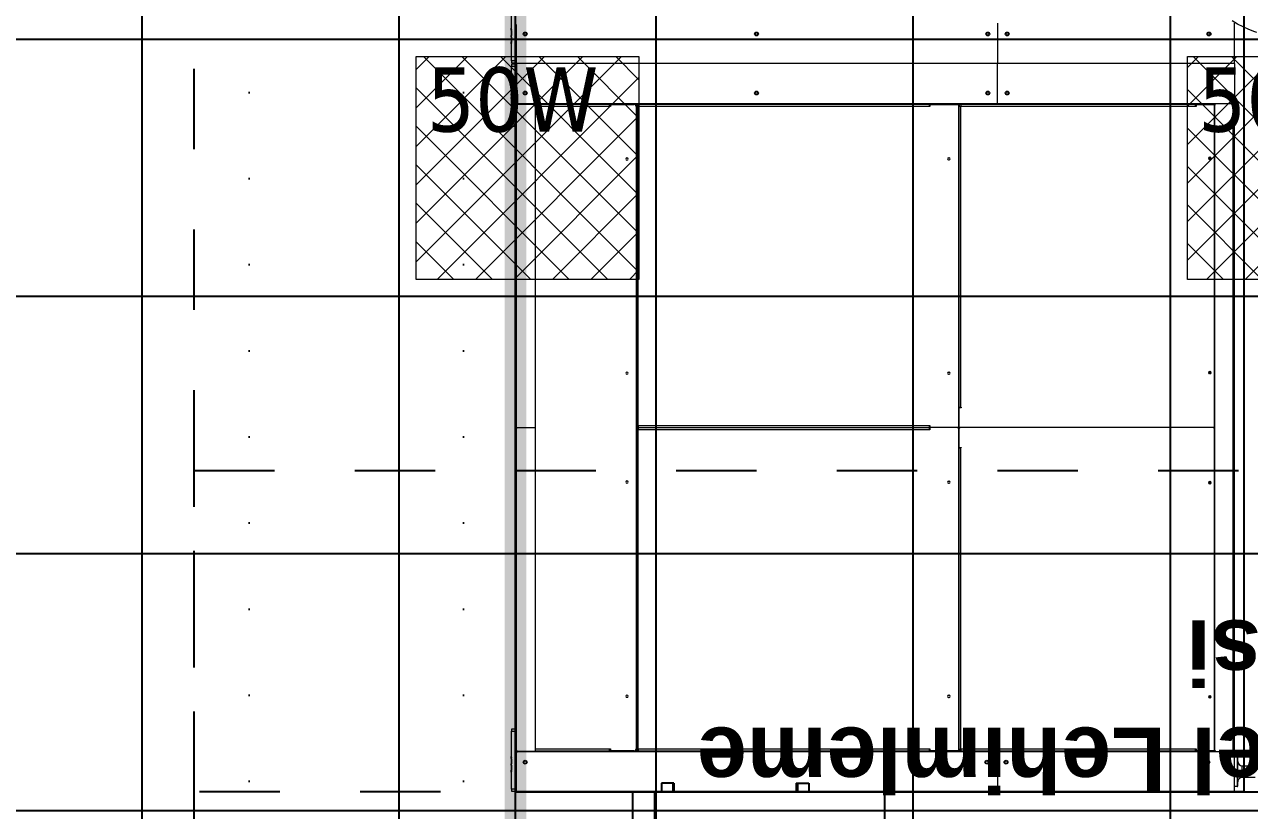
# Model space of a CAD drawing. Header units: centimetres. Extents: x 405564 to 502064, y 46284 to 60634.
# Drawn here: x 457212.3 to 457498.2, y 53782.5 to 53966 of the extents above; entities that cross this region are included whole.
import ezdxf
from ezdxf import colors
from ezdxf.entities.mleader import LeaderData, LeaderLine
from ezdxf.math import Vec2, Vec3
from ezdxf.xclip import XClip

# ---------------------------------------------------------------- set-up
doc = ezdxf.new("R2010")
doc.units = ezdxf.units.CM
doc.header["$XCLIPFRAME"] = 0
for name, pattern in [('3+1_3b$0$DASHED', [0.25, 0.125, -0.125]), ('ACAD_ISO07W100', [3, 0, -3]), ('DASHED', [19.05, 12.7, -6.35]), ('DOT', [0.25, 0, -0.25]), ('HIDDEN', [9.525, 6.35, -3.175])]:
    doc.linetypes.add(name, pattern=pattern)
doc.layers.get('0').update_dxf_attribs({"color": 8, "lineweight": 9})
for name, color, linetype, lineweight in [('---___EB_draft00_ALTYAPI_helikoptermania', 8, 'Continuous', 0), ('0-KRCN-AYDINLATMA-130426', 8, 'Continuous', 9), ('0-KRCN-MİMARİ-220526', 8, 'Continuous', 9), ('OL_Ic', 8, 'Continuous', 9)]:
    doc.layers.add(name, color=color, linetype=linetype, lineweight=lineweight)
for name, color, linetype in [('---___EB_draft03_cihazlar', 8, 'Continuous'), ('0-KRCN-ASMATAVAN-130426', 8, 'Continuous'), ('AS_DOS_TERAS_UST', 8, 'ACAD_ISO07W100'), ('AS_DUV', 8, 'Continuous'), ('AS_PYZ_BINA', 8, 'Continuous')]:
    doc.layers.add(name, color=color, linetype=linetype)
doc.styles.add('Kalin02', font='arialbd.ttf')
doc.styles.add('Normal_ITL', font='swissi.ttf')
doc.styles.add('TAHOMA', font='tahoma.ttf')

# ---------------------------------------------------------------- blocks, each defined once
blk = doc.blocks.new('ABB 6131-31-24-500')
at = {"layer": '0-KRCN-AYDINLATMA-130426'}
for p, q in [((-1, 4.05), (1, 4.05)), ((-0.78, 3.21), (0.82, 3.21)), ((-4.01, -0.97), (-4.01, 1.04)), ((3.23, 1.03), (-3.19, 1.03)), ((-3.19, -0.8), (-3.19, 0.8)), ((-1, -0.89), (-1, 1.03)), ((0.99, -0.89), (0.99, 1.03)), ((3.23, 0.8), (3.23, -0.8)), ((4.01, 1.04), (4.01, -0.97)), ((3.23, -0.89), (-3.19, -0.89)), ((1, -3.98), (-1, -3.98)), ((0.82, -3.21), (-0.78, -3.21))]:
    blk.add_line(p, q, dxfattribs=at)
at = {"layer": '0-KRCN-AYDINLATMA-130426', "linetype": 'HIDDEN'}
blk.add_circle((0.01, 0.03), 30, dxfattribs=at)
at = {"layer": '0-KRCN-AYDINLATMA-130426'}
for centre, radius in [((-0.52, 0.03), 0.089), ((0.01, 0.03), 0.16), ((0.53, 0.03), 0.089)]:
    blk.add_circle(centre, radius, dxfattribs=at)
for centre, radius, start, end in [((-1, 1.04), 3.01, 90, 180), ((-0.78, 0.8), 2.41, 90, 180), ((0.82, 0.8), 2.41, 0, 90), ((1, 1.04), 3.01, 0, 90), ((-1, -0.97), 3.01, 180, 270), ((-0.78, -0.8), 2.41, 180, 270), ((0.82, -0.8), 2.41, 270, 0), ((1, -0.97), 3.01, 270, 0)]:
    blk.add_arc(centre, radius, start, end, dxfattribs=at)
blk = doc.blocks.new('50W 60x60 cm  SIVA ALTI LED ARMATÜR')
at = {"layer": '0-KRCN-AYDINLATMA-130426'}
h = blk.add_hatch(dxfattribs=at)
h.set_pattern_fill('ANSI37', color=256, scale=0.2)
h.paths.add_polyline_path([(-2.6, 2.594), (2.6, 2.594), (2.6, -2.606), (-2.6, -2.606)])
for points in [[(-3, 2.994), (3, 2.994), (3, -3.007), (-3, -3.007)], [(-2.6, 2.594), (2.6, 2.594), (2.6, -2.606), (-2.6, -2.606)]]:
    blk.add_lwpolyline(points, close=True, dxfattribs=at)
at = {"layer": '0-KRCN-AYDINLATMA-130426', "insert": (-2.35, 2.344), "char_height": 1.5, "attachment_point": 1, "style": 'TAHOMA'}
blk.add_mtext_dynamic_manual_height_columns('{\\fTahoma|b0|i0|c162|p34;50W}', width=1.5, gutter_width=1.25, heights=[0], dxfattribs=at)
blk = doc.blocks.new('G$C27E741DA')
at = {"layer": '0-KRCN-AYDINLATMA-130426'}
blk.add_blockref('ABB 6131-31-24-500', (19445.67, 6858.45), dxfattribs=at)
at = {"layer": '0-KRCN-AYDINLATMA-130426', "xscale": 10, "yscale": 10, "zscale": 10}
for p in [(19265.66, 6798.56), (19445.68, 6798.55)]:
    blk.add_blockref('50W 60x60 cm  SIVA ALTI LED ARMATÜR', p, dxfattribs=at)
blk = doc.blocks.new('BölgeselLehimlemeMakinesi')
at = {"layer": '---___EB_draft03_cihazlar', "linetype": 'Continuous', "lineweight": 18}
for p, q in [((274317.97, -40165.49), (274317.97, -40165.59)), ((274317.97, -40165.59), (274317.97, -40169.58)), ((274318.17, -40165.29), (274318.72, -40165.29)), ((274318.17, -40171.79), (274318.17, -40165.29)), ((274318.72, -40164.09), (274318.72, -40173.49)), ((274374.07, -40164.09), (274318.72, -40164.09)), ((274374.07, -40173.49), (274374.07, -40164.09)), ((274486.37, -40164.09), (274374.07, -40164.09)), ((274486.37, -40164.09), (274486.37, -40173.19)), ((274486.37, -40164.24), (274486.57, -40164.24)), ((274486.37, -40164.54), (274486.57, -40164.54)), ((274487.47, -40164.24), (274486.57, -40164.24)), ((274486.57, -40164.24), (274486.57, -40164.54)), ((274486.57, -40164.54), (274486.57, -40165.89)), ((274486.57, -40164.74), (274487.47, -40164.74)), ((274486.57, -40164.74), (274486.57, -40178.24)), ((274486.62, -40165.89, 0), (274486.82, -40165.89, 0)), ((274487.47, -40164.74), (274487.47, -40164.24)), ((274487.47, -40164.74), (274487.47, -40178.24)), ((274313.92, -40167.42), (274316.97, -40167.42)), ((274316.97, -40167.42), (274316.97, -40169.97)), ((274486.37, -40167.09), (274486.57, -40167.09)), ((274486.37, -40167.99), (274486.57, -40167.99)), ((274486.57, -40167.09), (274486.57, -40167.99)), ((274486.62, -40165.99, 0), (274486.82, -40165.99, 0)), ((274486.62, -40167, 0), (274486.82, -40167, 0)), ((274316.97, -40170.17), (274313.92, -40170.17)), ((274316.97, -40169.97), (274316.97, -40170.17)), ((274317.97, -40169.58), (274317.97, -40172.09)), ((274486.37, -40169.49), (274486.57, -40169.49)), ((274486.37, -40170.39), (274486.57, -40170.39)), ((274486.37, -40170.49), (274486.57, -40170.49)), ((274486.37, -40171.5), (274486.57, -40171.5)), ((274486.37, -40171.59), (274486.57, -40171.59)), ((274486.57, -40170.39), (274486.57, -40169.49)), ((274486.57, -40172.94), (274486.57, -40171.59)), ((274318.17, -40172.29), (274318.17, -40171.79)), ((274318.72, -40172.29), (274318.17, -40172.29)), ((274318.72, -40173.49), (274318.72, -40324.69)), ((274374.07, -40173.49), (274318.72, -40173.49)), ((274319.07, -40173.49), (274319.07, -40324.69)), ((274323.37, -40173.79), (274323.37, -40173.49)), ((274323.37, -40173.79), (274323.37, -40324.39)), ((274323.47, -40248.89), (274323.47, -40173.84)), ((274323.52, -40173.71), (274323.52, -40173.49)), ((274323.67, -40173.64), (274327.72, -40173.64)), ((274327.82, -40173.64), (274327.72, -40173.64)), ((274327.72, -40174.14), (274327.72, -40173.64)), ((274327.82, -40174.14), (274327.72, -40174.14)), ((274382.62, -40173.64), (274327.82, -40173.64)), ((274327.82, -40173.64), (274327.82, -40174.04)), ((274327.82, -40174.04), (274382.62, -40174.04)), ((274327.82, -40174.04), (274327.82, -40174.14)), ((274328.32, -40173.49), (274328.32, -40173.64)), ((274328.82, -40173.64), (274328.82, -40173.49)), ((274345.82, -40173.49), (274345.82, -40173.64)), ((274346.32, -40173.64), (274346.32, -40173.49)), ((274348.77, -40173.49), (274348.77, -40173.64)), ((274349.27, -40173.64), (274349.27, -40173.49)), ((274357.17, -40173.49), (274357.17, -40173.64)), ((274357.67, -40173.64), (274357.67, -40173.49)), ((274361.67, -40173.49), (274361.67, -40173.64)), ((274362.17, -40173.64), (274362.17, -40173.49)), ((274370.07, -40173.49), (274370.07, -40173.64)), ((274370.57, -40173.64), (274370.57, -40173.49)), ((274486.07, -40173.49), (274374.07, -40173.49)), ((274382.62, -40174.04), (274382.62, -40173.64)), ((274382.62, -40174.04), (274382.62, -40244.34)), ((274383.02, -40174.04), (274382.62, -40174.04)), ((274383.02, -40173.49), (274383.02, -40243.99)), ((274383.17, -40173.49), (274383.17, -40173.84)), ((274383.17, -40248.89), (274383.17, -40173.84)), ((274383.37, -40173.64), (274389.87, -40173.64)), ((274383.47, -40173.64), (274383.47, -40173.49)), ((274384.82, -40173.64), (274384.82, -40173.49)), ((274384.92, -40173.64), (274384.92, -40173.49)), ((274385.92, -40173.64), (274385.92, -40173.49)), ((274386.02, -40173.64), (274386.02, -40173.49)), ((274387.37, -40173.64), (274387.37, -40173.49)), ((274387.67, -40173.64), (274387.67, -40173.49)), ((274389.97, -40173.64), (274389.87, -40173.64)), ((274389.87, -40174.14), (274389.87, -40173.64)), ((274389.97, -40174.14), (274389.87, -40174.14)), ((274457.92, -40173.64), (274389.97, -40173.64)), ((274389.97, -40173.64), (274389.97, -40174.04)), ((274389.97, -40174.04), (274457.92, -40174.04)), ((274389.97, -40174.04), (274389.97, -40174.14)), ((274393.72, -40173.49), (274393.72, -40173.64)), ((274403.22, -40173.64), (274403.22, -40173.49)), ((274403.27, -40173.64), (274403.27, -40173.49)), ((274403.62, -40173.64), (274403.62, -40173.49)), ((274403.73, -40173.52), (274403.7, -40173.49)), ((274403.73, -40173.5), (274403.73, -40173.49)), ((274403.73, -40173.52), (274403.73, -40173.5)), ((274404.58, -40173.52), (274403.73, -40173.52)), ((274404.58, -40173.49), (274404.58, -40173.64)), ((274404.62, -40173.64), (274404.67, -40173.59)), ((274404.67, -40173.59), (274404.77, -40173.59)), ((274404.67, -40173.64), (274404.67, -40173.59)), ((274404.7, -40173.59), (274404.7, -40173.49)), ((274404.77, -40173.64), (274404.77, -40173.59)), ((274404.78, -40173.64), (274404.78, -40173.49)), ((274404.78, -40173.64), (274404.78, -40173.49)), ((274413.17, -40173.49), (274413.17, -40173.64)), ((274413.67, -40173.64), (274413.67, -40173.49)), ((274413.82, -40173.49), (274413.82, -40173.64)), ((274416.12, -40173.49), (274416.12, -40173.64)), ((274418.62, -40173.49), (274418.62, -40173.64)), ((274443.27, -40173.49), (274443.27, -40173.64)), ((274446.39, -40173.64), (274446.39, -40173.49)), ((274446.67, -40173.64), (274446.67, -40173.49)), ((274447.12, -40173.49), (274447.12, -40173.64)), ((274447.57, -40173.49), (274447.57, -40173.64)), ((274457.92, -40174.04), (274457.92, -40173.64)), ((274457.92, -40174.04), (274457.92, -40248.69)), ((274457.92, -40174.04), (274458.32, -40174.04)), ((274458.32, -40174.04), (274458.32, -40173.49)), ((274458.32, -40248.69), (274458.32, -40174.04)), ((274458.42, -40324.04), (274458.42, -40174.14)), ((274458.62, -40173.74), (274458.62, -40173.49)), ((274458.92, -40173.64), (274464.42, -40173.64)), ((274459.97, -40173.64), (274459.97, -40173.49)), ((274460.07, -40173.64), (274460.07, -40173.49)), ((274461.07, -40173.64), (274461.07, -40173.49)), ((274461.17, -40173.64), (274461.17, -40173.49)), ((274462.52, -40173.64), (274462.52, -40173.49)), ((274462.82, -40173.64), (274462.82, -40173.49)), ((274462.97, -40173.64), (274462.97, -40173.49)), ((274463.12, -40173.64), (274463.12, -40173.49)), ((274464.42, -40174.14), (274464.42, -40173.64)), ((274464.62, -40174.14), (274464.42, -40174.14)), ((274464.62, -40173.64), (274464.47, -40173.64)), ((274464.47, -40173.64), (274464.47, -40174.14)), ((274481.87, -40173.64), (274464.62, -40173.64)), ((274464.62, -40173.64), (274464.62, -40174.04)), ((274464.62, -40174.04), (274481.87, -40174.04)), ((274464.62, -40174.04), (274464.62, -40174.14)), ((274481.72, -40173.49), (274481.72, -40173.64)), ((274481.87, -40173.59), (274481.87, -40173.49)), ((274486.17, -40173.59), (274481.87, -40173.59)), ((274481.87, -40173.59), (274481.87, -40249.09)), ((274481.87, -40174.04), (274481.87, -40324.14)), ((274482.07, -40173.59), (274482.07, -40173.49)), ((274482.37, -40173.59), (274482.37, -40173.49)), ((274483.72, -40173.59), (274483.72, -40173.49)), ((274483.82, -40173.59), (274483.82, -40173.49)), ((274484.82, -40173.59), (274484.82, -40173.49)), ((274484.92, -40173.59), (274484.92, -40173.49)), ((274486.27, -40173.62), (274486.27, -40173.41)), ((274486.37, -40172.94), (274486.57, -40172.94)), ((274486.57, -40173.24), (274486.37, -40173.24)), ((274486.37, -40173.79), (274486.37, -40248.89)), ((274487.47, -40178.24), (274486.57, -40178.24)), ((274486.57, -40178.24), (274486.57, -40178.54)), ((274486.57, -40319.64), (274486.57, -40178.54)), ((274486.57, -40178.74), (274487.47, -40178.74)), ((274487.47, -40178.74), (274487.47, -40178.24)), ((274324.45, -40185.99), (274324.6, -40185.99)), ((274324.59, -40186.09), (274324.45, -40186.09)), ((274324.6, -40186.49), (274324.45, -40186.49)), ((274385.5, -40186.12), (274385.35, -40186.12)), ((274385.5, -40186.62), (274385.35, -40186.62)), ((274460.6, -40186.14), (274460.55, -40186.14)), ((274460.6, -40186.64), (274460.55, -40186.64)), ((274324.45, -40235.99), (274324.6, -40235.99)), ((274324.6, -40236.49), (274324.45, -40236.49)), ((274385.5, -40236.12), (274385.35, -40236.12)), ((274385.5, -40236.62), (274385.35, -40236.62)), ((274460.6, -40236.14), (274460.55, -40236.14)), ((274460.6, -40236.64), (274460.55, -40236.64)), ((274323.47, -40243.99), (274323.37, -40243.99)), ((274323.37, -40244.29), (274323.47, -40244.29)), ((274323.37, -40244.59), (274323.47, -40244.59)), ((274382.52, -40244.44), (274382.52, -40244.34)), ((274382.52, -40244.34), (274382.62, -40244.34)), ((274383.02, -40244.44), (274382.52, -40244.44)), ((274382.55, -40244.44), (274382.55, -40244.34)), ((274382.62, -40244.34), (274383.02, -40244.34)), ((274383.17, -40243.99), (274383.02, -40243.99)), ((274383.02, -40243.99), (274383.02, -40244.23)), ((274383.02, -40244.34), (274383.02, -40244.23)), ((274383.02, -40244.29), (274383.17, -40244.29)), ((274383.02, -40244.34), (274383.02, -40244.44)), ((274383.02, -40244.44), (274383.02, -40248.89)), ((274383.17, -40244.59), (274383.02, -40244.59)), ((274389.87, -40248.59), (274389.97, -40248.59)), ((274389.87, -40249.09), (274389.87, -40248.59)), ((274389.97, -40248.59), (274389.97, -40248.69)), ((274457.92, -40248.69), (274389.97, -40248.69)), ((274389.97, -40248.69), (274389.97, -40249.09)), ((274457.92, -40249.09), (274457.92, -40248.69)), ((274457.92, -40248.69), (274458.32, -40248.69)), ((274458.32, -40249.49), (274458.32, -40248.69)), ((274323.47, -40248.89), (274323.47, -40249.29)), ((274323.47, -40324.34), (274323.47, -40249.29)), ((274323.67, -40249.09), (274333.38, -40249.09)), ((274333.38, -40249.09), (274382.82, -40249.09)), ((274383.02, -40249.29), (274383.02, -40253.74)), ((274383.17, -40249.29), (274383.17, -40248.89)), ((274383.17, -40324.34), (274383.17, -40249.29)), ((274383.37, -40249.09), (274389.87, -40249.09)), ((274389.87, -40249.09), (274389.97, -40249.09)), ((274389.87, -40249.59), (274389.87, -40249.09)), ((274389.97, -40249.59), (274389.87, -40249.59)), ((274457.92, -40249.09), (274389.97, -40249.09)), ((274389.97, -40249.09), (274389.97, -40249.49)), ((274389.97, -40249.49), (274457.92, -40249.49)), ((274389.97, -40249.49), (274389.97, -40249.59)), ((274457.92, -40249.49), (274457.92, -40249.09)), ((274457.92, -40249.49), (274457.92, -40324.14)), ((274457.92, -40249.49), (274458.32, -40249.49)), ((274458.32, -40324.14), (274458.32, -40249.49)), ((274486.37, -40249.09), (274481.87, -40249.09)), ((274481.87, -40249.09), (274481.87, -40324.59)), ((274486.17, -40249.09), (274481.87, -40249.09)), ((274486.27, -40249.09), (274486.27, -40249.06)), ((274486.37, -40249.09), (274486.37, -40324.39)), ((274323.47, -40253.59), (274323.37, -40253.59)), ((274323.47, -40253.89), (274323.37, -40253.89)), ((274323.37, -40254.19), (274323.47, -40254.19)), ((274382.52, -40253.84), (274382.52, -40253.74)), ((274382.52, -40253.74), (274383.02, -40253.74)), ((274382.62, -40253.84), (274382.52, -40253.84)), ((274382.55, -40253.84), (274382.55, -40253.74)), ((274382.62, -40253.84), (274382.62, -40324.14)), ((274383.02, -40253.84), (274382.62, -40253.84)), ((274383.17, -40253.59), (274383.02, -40253.59)), ((274383.02, -40253.74), (274383.02, -40253.84)), ((274383.02, -40253.95), (274383.02, -40253.84)), ((274383.17, -40253.89), (274383.02, -40253.89)), ((274383.02, -40253.95), (274383.02, -40254.19)), ((274383.02, -40254.19), (274383.17, -40254.19)), ((274383.02, -40254.19), (274383.02, -40324.69)), ((274324.45, -40261.69), (274324.6, -40261.69)), ((274324.6, -40262.19), (274324.45, -40262.19)), ((274385.5, -40261.57), (274385.35, -40261.57)), ((274385.5, -40262.07), (274385.35, -40262.07)), ((274460.6, -40261.54), (274460.55, -40261.54)), ((274460.6, -40262.04), (274460.55, -40262.04)), ((274324.45, -40311.69), (274324.6, -40311.69)), ((274385.5, -40311.57), (274385.35, -40311.57)), ((274460.6, -40311.54), (274460.55, -40311.54)), ((274324.6, -40312.19), (274324.45, -40312.19)), ((274385.5, -40312.07), (274385.35, -40312.07)), ((274460.6, -40312.04), (274460.55, -40312.04)), ((274487.47, -40319.44), (274486.57, -40319.44)), ((274486.57, -40319.64), (274486.57, -40319.94)), ((274486.57, -40319.94), (274487.47, -40319.94)), ((274486.57, -40319.94), (274486.57, -40333.44)), ((274487.47, -40319.94), (274487.47, -40319.44)), ((274487.47, -40319.94), (274487.47, -40333.44)), ((274318.72, -40334.09), (274318.72, -40324.69)), ((274318.72, -40324.69), (274374.07, -40324.69)), ((274323.37, -40324.69), (274323.37, -40324.39)), ((274323.52, -40324.69), (274323.52, -40324.47)), ((274327.72, -40324.54), (274323.67, -40324.54)), ((274327.72, -40324.54), (274327.72, -40324.04)), ((274327.72, -40324.04), (274327.82, -40324.04)), ((274327.72, -40324.54), (274327.82, -40324.54)), ((274327.82, -40324.04), (274327.82, -40324.14)), ((274327.82, -40324.14), (274327.82, -40324.54)), ((274382.62, -40324.14), (274327.82, -40324.14)), ((274327.82, -40324.54), (274382.62, -40324.54)), ((274330.72, -40324.54), (274330.72, -40324.69)), ((274339.12, -40324.54), (274339.12, -40324.69)), ((274345.22, -40324.54), (274345.22, -40324.69)), ((274353.62, -40324.54), (274353.62, -40324.69)), ((274374.07, -40324.69), (274374.07, -40334.09)), ((274374.07, -40324.69), (274486.07, -40324.69)), ((274376.55, -40324.69), (274376.55, -40324.54)), ((274382.55, -40324.69), (274382.55, -40324.54)), ((274383.02, -40324.14), (274382.62, -40324.14)), ((274382.62, -40324.54), (274382.62, -40324.14)), ((274383.02, -40324.19), (274383.02, -40324.19)), ((274383.17, -40324.34), (274383.17, -40324.69)), ((274389.87, -40324.54), (274383.37, -40324.54)), ((274383.47, -40324.69), (274383.47, -40324.54)), ((274384.82, -40324.69), (274384.82, -40324.54)), ((274384.92, -40324.69), (274384.92, -40324.54)), ((274385.92, -40324.69), (274385.92, -40324.54)), ((274386.02, -40324.69), (274386.02, -40324.54)), ((274387.37, -40324.69), (274387.37, -40324.54)), ((274387.67, -40324.69), (274387.67, -40324.54)), ((274389.87, -40324.54), (274389.87, -40324.04)), ((274389.87, -40324.04), (274389.97, -40324.04)), ((274389.87, -40324.54), (274389.97, -40324.54)), ((274389.97, -40324.04), (274389.97, -40324.14)), ((274457.92, -40324.14), (274389.97, -40324.14)), ((274389.97, -40324.14), (274389.97, -40324.54)), ((274389.97, -40324.54), (274457.92, -40324.54)), ((274393.72, -40324.69), (274393.72, -40324.54)), ((274403.22, -40324.69), (274403.22, -40324.54)), ((274403.27, -40324.69), (274403.27, -40324.54)), ((274403.62, -40324.69), (274403.62, -40324.54)), ((274403.7, -40324.69), (274403.73, -40324.66)), ((274403.73, -40324.66), (274404.58, -40324.66)), ((274403.73, -40324.69), (274403.73, -40324.66)), ((274404.58, -40324.54), (274404.58, -40324.69)), ((274404.7, -40324.69), (274404.7, -40324.54)), ((274404.78, -40324.69), (274404.78, -40324.54)), ((274404.78, -40324.69), (274404.78, -40324.54)), ((274413.17, -40324.54), (274413.17, -40324.69)), ((274413.67, -40324.69), (274413.67, -40324.54)), ((274413.82, -40324.54), (274413.82, -40324.69)), ((274424.82, -40324.69), (274424.82, -40324.54)), ((274425.67, -40324.69), (274425.67, -40324.54)), ((274429.52, -40324.69), (274429.52, -40324.54)), ((274430.32, -40324.54), (274430.32, -40324.69)), ((274450.72, -40324.69), (274450.72, -40324.54)), ((274450.87, -40324.54), (274450.87, -40324.69)), ((274457.92, -40324.54), (274457.92, -40324.14)), ((274457.92, -40324.14), (274458.32, -40324.14)), ((274458.32, -40324.69), (274458.32, -40324.14)), ((274458.62, -40324.69), (274458.62, -40324.44)), ((274464.42, -40324.54), (274458.92, -40324.54)), ((274459.97, -40324.69), (274459.97, -40324.54)), ((274460.07, -40324.69), (274460.07, -40324.54)), ((274461.07, -40324.69), (274461.07, -40324.54)), ((274461.17, -40324.69), (274461.17, -40324.54)), ((274462.52, -40324.69), (274462.52, -40324.54)), ((274462.82, -40324.69), (274462.82, -40324.54)), ((274462.97, -40324.69), (274462.97, -40324.54)), ((274463.12, -40324.69), (274463.12, -40324.54)), ((274464.42, -40324.54), (274464.42, -40324.04)), ((274464.42, -40324.04), (274464.62, -40324.04)), ((274464.47, -40324.14), (274464.42, -40324.14)), ((274464.47, -40324.04), (274464.47, -40324.54)), ((274464.47, -40324.54), (274464.62, -40324.54)), ((274464.62, -40324.04), (274464.62, -40324.14)), ((274481.87, -40324.14), (274464.62, -40324.14)), ((274464.62, -40324.14), (274464.62, -40324.54)), ((274464.62, -40324.54), (274481.87, -40324.54)), ((274481.72, -40324.54), (274481.72, -40324.69)), ((274481.87, -40324.69), (274481.87, -40324.59)), ((274486.17, -40324.59), (274481.87, -40324.59)), ((274482.07, -40324.69), (274482.07, -40324.59)), ((274482.37, -40324.69), (274482.37, -40324.59)), ((274483.72, -40324.69), (274483.72, -40324.59)), ((274483.82, -40324.69), (274483.82, -40324.59)), ((274484.82, -40324.69), (274484.82, -40324.59)), ((274484.92, -40324.69), (274484.92, -40324.59)), ((274486.27, -40324.77), (274486.27, -40324.56)), ((274486.57, -40324.94), (274486.37, -40324.94)), ((274486.37, -40334.09), (274486.37, -40324.99)), ((274486.37, -40325.24), (274486.57, -40325.24)), ((274486.57, -40325.24), (274486.57, -40326.59)), ((274486.37, -40326.59), (274486.57, -40326.59)), ((274486.37, -40326.69), (274486.57, -40326.69)), ((274486.37, -40327.7), (274486.57, -40327.7)), ((274486.37, -40327.79), (274486.57, -40327.79)), ((274486.37, -40328.69), (274486.57, -40328.69)), ((274486.57, -40327.79), (274486.57, -40328.69)), ((274486.37, -40330.19), (274486.57, -40330.19)), ((274486.37, -40331.09), (274486.57, -40331.09)), ((274486.37, -40331.19), (274486.57, -40331.19)), ((274486.57, -40331.09), (274486.57, -40330.19)), ((274318.72, -40334.09), (274374.07, -40334.09)), ((274318.72, -40334.09), (274318.72, -40343.49)), ((274374.07, -40343.49), (274374.07, -40334.09)), ((274374.07, -40334.09), (274486.37, -40334.09)), ((274486.37, -40332.2), (274486.57, -40332.2)), ((274486.37, -40332.29), (274486.57, -40332.29)), ((274486.37, -40333.64), (274486.57, -40333.64)), ((274486.37, -40333.94), (274486.57, -40333.94)), ((274486.37, -40334.09), (274486.37, -40343.19)), ((274486.37, -40334.24), (274486.57, -40334.24)), ((274486.37, -40334.54), (274486.57, -40334.54)), ((274486.57, -40333.64), (274486.57, -40332.29)), ((274487.47, -40333.44), (274486.57, -40333.44)), ((274486.57, -40333.94), (274486.57, -40333.64)), ((274486.57, -40333.94), (274487.47, -40333.94)), ((274487.47, -40334.24), (274486.57, -40334.24)), ((274486.57, -40334.24), (274486.57, -40334.54)), ((274486.57, -40334.54), (274486.57, -40335.89)), ((274487.47, -40333.94), (274487.47, -40333.44)), ((274487.47, -40334.74), (274487.47, -40334.24)), ((274486.37, -40335.89), (274486.57, -40335.89)), ((274486.37, -40335.99), (274486.57, -40335.99)), ((274486.37, -40337), (274486.57, -40337)), ((274486.37, -40337.09), (274486.57, -40337.09)), ((274486.57, -40334.74), (274487.47, -40334.74)), ((274486.57, -40334.74), (274486.57, -40348.24)), ((274486.57, -40337.09), (274486.57, -40337.99)), ((274487.47, -40334.74), (274487.47, -40348.24)), ((274486.37, -40337.99), (274486.57, -40337.99)), ((274486.37, -40339.49), (274486.57, -40339.49)), ((274486.57, -40340.39), (274486.57, -40339.49)), ((274486.37, -40340.39), (274486.57, -40340.39)), ((274486.37, -40340.49), (274486.57, -40340.49)), ((274486.37, -40341.5), (274486.57, -40341.5)), ((274486.37, -40341.59), (274486.57, -40341.59)), ((274486.37, -40342.94), (274486.57, -40342.94)), ((274486.57, -40342.94), (274486.57, -40341.59))]:
    blk.add_line(p, q, dxfattribs=at)
at = {"layer": '---___EB_draft03_cihazlar'}
blk.add_line((274318.72, -40164.09), (274486.37, -40164.09), dxfattribs=at)
at = {"layer": '---___EB_draft03_cihazlar', "color": 1, "const_width": 5}
blk.add_lwpolyline([(274486.57, -40164.09), (274486.57, -40544.09)], dxfattribs=at)
at = {"layer": '---___EB_draft03_cihazlar', "color": 1, "linetype": '3+1_3b$0$DASHED', "ltscale": 150}
blk.add_lwpolyline([(274241.57, -40164.09), (274561.57, -40164.09), (274561.57, -40544.09), (274241.57, -40544.09), (274241.57, -40164.09)], dxfattribs=at)
at = {"layer": '---___EB_draft03_cihazlar', "color": 1}
blk.add_lwpolyline([(274316.57, -40164.09), (274486.57, -40164.09), (274486.57, -40544.09), (274316.57, -40544.09), (274316.57, -40164.09)], dxfattribs=at)
at = {"layer": '---___EB_draft03_cihazlar', "linetype": 'Continuous', "lineweight": 18, "flags": 128}
for points in [[(274487.64, -40168.77), (274487.69, -40168.76), (274487.74, -40168.76)], [(274458.32, -40248.91), (274458.31, -40248.91), (274458.26, -40248.9)], [(274398.37, -40324.59), (274398.28, -40324.57), (274398.22, -40324.54)], [(274398.52, -40324.54), (274398.47, -40324.57), (274398.37, -40324.59)], [(274400.87, -40324.59), (274400.78, -40324.57), (274400.72, -40324.54)], [(274401.02, -40324.54), (274400.97, -40324.57), (274400.87, -40324.59)], [(274487.64, -40325.97), (274487.69, -40325.96), (274487.74, -40325.96)], [(274487.64, -40338.77), (274487.69, -40338.76), (274487.74, -40338.76)]]:
    blk.add_lwpolyline(points, dxfattribs=at)
at = {"layer": '---___EB_draft03_cihazlar', "linetype": 'Continuous', "lineweight": 18}
for centre, radius in [((274324.97, -40170.99, 0), 0.448), ((274324.97, -40170.99, 0), 0.298), ((274372.07, -40170.99, 0), 0.448), ((274372.07, -40170.99, 0), 0.298), ((274376.57, -40170.99, 0), 0.448), ((274376.57, -40170.99, 0), 0.298), ((274430.57, -40170.99, 0), 0.448), ((274430.57, -40170.99, 0), 0.298), ((274484.32, -40170.99), 0.448), ((274484.32, -40170.99), 0.298), ((274324.52, -40186.24), 0.165), ((274324.52, -40236.24), 0.165), ((274324.52, -40261.94), 0.165), ((274324.52, -40311.94), 0.165), ((274324.72, -40327.19), 0.448), ((274324.72, -40327.19), 0.298), ((274371.82, -40327.19), 0.448), ((274371.82, -40327.19), 0.298), ((274376.32, -40327.19), 0.448), ((274376.32, -40327.19), 0.298), ((274430.32, -40327.19), 0.448), ((274430.32, -40327.19), 0.298), ((274484.32, -40327.19), 0.448), ((274484.32, -40327.19), 0.298), ((274324.72, -40340.99), 0.448), ((274324.72, -40340.99), 0.298), ((274371.82, -40340.99), 0.448), ((274371.82, -40340.99), 0.298), ((274376.32, -40340.99), 0.448), ((274376.32, -40340.99), 0.298), ((274430.32, -40340.99), 0.448), ((274430.32, -40340.99), 0.298), ((274484.32, -40340.99), 0.448), ((274484.32, -40340.99), 0.298)]:
    blk.add_circle(centre, radius, dxfattribs=at)
for centre, radius, start, end in [((274318.17, -40165.49), 0.2, 90, 180), ((274316.97, -40166.42), 1, 270, 0), ((274487.72, -40169.01), 0.25, 130.4148, 180), ((274316.97, -40171.17), 1, 0, 90), ((274318.17, -40172.09), 0.2, 180, 270), ((274323.07, -40173.79), 0.3, 0, 90), ((274323.67, -40173.84), 0.2, 90, 180), ((274331.02, -40173.94), 0.5, 36.8699, 64.1581), ((274343.62, -40173.94), 0.5, 115.8419, 143.1301), ((274382.62, -40174.04), 0.4, 0, 90), ((274383.37, -40173.84), 0.2, 90, 180), ((274397.62, -40173.84), 0.35, 90, 145.1501), ((274398.37, -40173.84), 0.25, 53.1301, 126.8699), ((274400.87, -40173.84), 0.25, 53.1301, 126.8699), ((274401.62, -40173.84), 0.35, 34.8499, 90), ((274457.92, -40174.04), 0.4, 0, 90), ((274458.92, -40174.14), 0.5, 90, 180), ((274486.07, -40173.19), 0.3, 270, 0), ((274486.17, -40173.79), 0.2, 0, 90), ((274487.72, -40171.97), 0.25, 180, 232.4393), ((274324.45, -40186.24), 0.25, 90, 270), ((274324.6, -40186.24), 0.25, 270, 90), ((274385.35, -40186.37), 0.25, 90, 270), ((274385.5, -40186.37), 0.25, 270, 90), ((274460.55, -40186.39), 0.25, 90, 270), ((274460.6, -40186.39), 0.25, 270, 90), ((274324.45, -40236.24), 0.25, 90, 270), ((274324.6, -40236.24), 0.25, 270, 90), ((274385.35, -40236.37), 0.25, 90, 270), ((274385.5, -40236.37), 0.25, 270, 90), ((274460.55, -40236.39), 0.25, 90, 270), ((274460.6, -40236.39), 0.25, 270, 90), ((274457.92, -40248.69), 0.4, 270, 0), ((274323.67, -40248.89), 0.2, 180, 270), ((274323.67, -40249.29), 0.2, 90, 180), ((274382.82, -40248.89), 0.2, 270, 0), ((274382.82, -40249.29), 0.2, 0, 90), ((274383.37, -40248.89), 0.2, 180, 270), ((274383.37, -40249.29), 0.2, 90, 180), ((274457.92, -40249.49), 0.4, 0, 90), ((274486.17, -40248.89), 0.2, 270, 0), ((274324.45, -40261.94), 0.25, 90, 270), ((274324.6, -40261.94), 0.25, 270, 90), ((274385.35, -40261.82), 0.25, 90, 270), ((274385.5, -40261.82), 0.25, 270, 90), ((274460.55, -40261.79), 0.25, 90, 270), ((274460.6, -40261.79), 0.25, 270, 90), ((274324.45, -40311.94), 0.25, 90, 270), ((274324.6, -40311.94), 0.25, 270, 90), ((274385.35, -40311.82), 0.25, 90, 270), ((274385.5, -40311.82), 0.25, 270, 90), ((274460.55, -40311.79), 0.25, 90, 270), ((274460.6, -40311.79), 0.25, 270, 90), ((274323.07, -40324.39), 0.3, 270, 0), ((274323.67, -40324.34), 0.2, 180, 270), ((274382.62, -40324.14), 0.4, 270, 0), ((274383.37, -40324.34), 0.2, 180, 270), ((274397.62, -40324.34), 0.35, 214.8499, 270), ((274401.62, -40324.34), 0.35, 270, 325.1501), ((274457.92, -40324.14), 0.4, 270, 0), ((274458.92, -40324.04), 0.5, 180, 270), ((274486.07, -40324.99), 0.3, 0, 90), ((274486.17, -40324.39), 0.2, 270, 0), ((274487.72, -40326.21), 0.25, 130.4148, 180), ((274487.72, -40329.17), 0.25, 180, 232.4393), ((274487.72, -40339.01), 0.25, 130.4148, 180), ((274487.72, -40341.97), 0.25, 180, 232.4393)]:
    blk.add_arc(centre, radius, start, end, dxfattribs=at)
for points, knots in [([(274487.49, -40168.99), (274487.49, -40168.97), (274487.49, -40168.94), (274487.51, -40168.88), (274487.55, -40168.82), (274487.6, -40168.79), (274487.65, -40168.77), (274487.69, -40168.76), (274487.71, -40168.76), (274487.72, -40168.76)], [0, 0, 0, 0, 0.174503, 0.396727, 0.624338, 0.781564, 0.88255, 0.964226, 1, 1, 1, 1]), ([(274487.72, -40168.99), (274487.71, -40168.99), (274487.68, -40168.99), (274487.63, -40168.99), (274487.58, -40168.99), (274487.53, -40168.99), (274487.49, -40168.99), (274487.47, -40168.99), (274487.47, -40168.99), (274487.47, -40168.99), (274487.48, -40168.99), (274487.51, -40168.99), (274487.55, -40168.99), (274487.6, -40168.99), (274487.65, -40168.99), (274487.69, -40168.99), (274487.71, -40168.99), (274487.72, -40168.99)], [0, 0, 0, 0, 0.020964, 0.043243, 0.079617, 0.141434, 0.225376, 0.309751, 0.499938, 0.629676, 0.759166, 0.824988, 0.890418, 0.936279, 0.965737, 0.989564, 1, 1, 1, 1]), ([(274487.72, -40170.49), (274487.71, -40170.49), (274487.69, -40170.49), (274487.65, -40170.47), (274487.59, -40170.43), (274487.53, -40170.33), (274487.49, -40170.17), (274487.47, -40169.96), (274487.47, -40169.74), (274487.47, -40169.52), (274487.48, -40169.34), (274487.51, -40169.2), (274487.55, -40169.11), (274487.6, -40169.04), (274487.65, -40169), (274487.69, -40168.99), (274487.71, -40168.99), (274487.72, -40168.99)], [0, 0, 0, 0, 0.012126, 0.037646, 0.071035, 0.12579, 0.236765, 0.368176, 0.499851, 0.629613, 0.759125, 0.824955, 0.8904, 0.936268, 0.96573, 0.989563, 1, 1, 1, 1]), ([(274487.72, -40171.99), (274487.71, -40171.99), (274487.69, -40171.99), (274487.65, -40171.97), (274487.59, -40171.93), (274487.53, -40171.83), (274487.48, -40171.67), (274487.47, -40171.46), (274487.47, -40171.24), (274487.47, -40171.02), (274487.48, -40170.84), (274487.51, -40170.7), (274487.55, -40170.61), (274487.6, -40170.54), (274487.65, -40170.5), (274487.69, -40170.49), (274487.71, -40170.49), (274487.72, -40170.49)], [0, 0, 0, 0, 0.012127, 0.03765, 0.071048, 0.125808, 0.236784, 0.367912, 0.499861, 0.629339, 0.759128, 0.823974, 0.890386, 0.936258, 0.965729, 0.989561, 1, 1, 1, 1]), ([(274487.72, -40171.99), (274487.71, -40171.99), (274487.68, -40171.99), (274487.63, -40171.99), (274487.58, -40171.99), (274487.53, -40171.99), (274487.49, -40171.99), (274487.47, -40171.99), (274487.47, -40171.99), (274487.47, -40171.99), (274487.48, -40171.99), (274487.51, -40171.99), (274487.55, -40171.99), (274487.6, -40171.99), (274487.65, -40171.99), (274487.69, -40171.99), (274487.71, -40171.99), (274487.72, -40171.99)], [0, 0, 0, 0, 0.0209641, 0.0432428, 0.0796185, 0.1414341, 0.2253758, 0.3097504, 0.4999381, 0.6296757, 0.7591656, 0.8249881, 0.8904181, 0.9362786, 0.9657372, 0.9895643, 1, 1, 1, 1]), ([(274487.72, -40172.22), (274487.71, -40172.22), (274487.69, -40172.22), (274487.65, -40172.21), (274487.59, -40172.19), (274487.53, -40172.13), (274487.49, -40172.06), (274487.49, -40172.01), (274487.49, -40171.99)], [0, 0, 0, 0, 0.041602, 0.12915, 0.243713, 0.431583, 0.812288, 1, 1, 1, 1]), ([(274487.72, -40326.82), (274487.71, -40326.82), (274487.69, -40326.82), (274487.65, -40326.81), (274487.59, -40326.79), (274487.53, -40326.73), (274487.48, -40326.64), (274487.47, -40326.52), (274487.47, -40326.39), (274487.47, -40326.27), (274487.48, -40326.16), (274487.51, -40326.08), (274487.55, -40326.02), (274487.6, -40325.99), (274487.65, -40325.97), (274487.69, -40325.96), (274487.71, -40325.96), (274487.72, -40325.96)], [0, 0, 0, 0, 0.012127, 0.037649, 0.071045, 0.125807, 0.236787, 0.367911, 0.499866, 0.629343, 0.759132, 0.823971, 0.890389, 0.936262, 0.965728, 0.989562, 1, 1, 1, 1]), ([(274487.72, -40328.56), (274487.71, -40328.56), (274487.68, -40328.55), (274487.63, -40328.53), (274487.58, -40328.47), (274487.53, -40328.37), (274487.49, -40328.22), (274487.47, -40327.99), (274487.47, -40327.73), (274487.47, -40327.44), (274487.48, -40327.23), (274487.51, -40327.07), (274487.55, -40326.96), (274487.6, -40326.88), (274487.65, -40326.84), (274487.69, -40326.83), (274487.71, -40326.82), (274487.72, -40326.82)], [0, 0, 0, 0, 0.020964, 0.043243, 0.079618, 0.141435, 0.225376, 0.309751, 0.499937, 0.629676, 0.759168, 0.824989, 0.89042, 0.936278, 0.965737, 0.989564, 1, 1, 1, 1]), ([(274487.72, -40329.42), (274487.71, -40329.42), (274487.69, -40329.42), (274487.65, -40329.41), (274487.59, -40329.39), (274487.53, -40329.33), (274487.49, -40329.24), (274487.47, -40329.12), (274487.47, -40328.99), (274487.47, -40328.86), (274487.48, -40328.76), (274487.51, -40328.68), (274487.55, -40328.62), (274487.6, -40328.58), (274487.65, -40328.56), (274487.69, -40328.56), (274487.71, -40328.56), (274487.72, -40328.56)], [0, 0, 0, 0, 0.012126, 0.037645, 0.071039, 0.125795, 0.236765, 0.368171, 0.499852, 0.629612, 0.759124, 0.824958, 0.8904, 0.936268, 0.965731, 0.989563, 1, 1, 1, 1]), ([(274487.72, -40338.99), (274487.71, -40338.99), (274487.68, -40338.99), (274487.63, -40338.99), (274487.58, -40338.99), (274487.53, -40338.99), (274487.49, -40338.99), (274487.47, -40338.99), (274487.47, -40338.99), (274487.47, -40338.99), (274487.48, -40338.99), (274487.51, -40338.99), (274487.55, -40338.99), (274487.6, -40338.99), (274487.65, -40338.99), (274487.69, -40338.99), (274487.71, -40338.99), (274487.72, -40338.99)], [0, 0, 0, 0, 0.0209641, 0.0432428, 0.0796185, 0.1414341, 0.2253758, 0.3097504, 0.4999381, 0.6296757, 0.7591656, 0.8249881, 0.8904181, 0.9362786, 0.9657372, 0.9895643, 1, 1, 1, 1]), ([(274487.72, -40340.49), (274487.71, -40340.49), (274487.69, -40340.49), (274487.65, -40340.47), (274487.59, -40340.43), (274487.53, -40340.33), (274487.49, -40340.17), (274487.47, -40339.96), (274487.47, -40339.74), (274487.47, -40339.52), (274487.48, -40339.34), (274487.51, -40339.2), (274487.55, -40339.11), (274487.6, -40339.04), (274487.65, -40339), (274487.69, -40338.99), (274487.71, -40338.99), (274487.72, -40338.99)], [0, 0, 0, 0, 0.012126, 0.037645, 0.071039, 0.125793, 0.236766, 0.368172, 0.499851, 0.629611, 0.759123, 0.824958, 0.890398, 0.936268, 0.965731, 0.989563, 1, 1, 1, 1]), ([(274487.49, -40338.99), (274487.49, -40338.97), (274487.49, -40338.94), (274487.51, -40338.88), (274487.55, -40338.82), (274487.6, -40338.79), (274487.65, -40338.77), (274487.69, -40338.76), (274487.71, -40338.76), (274487.72, -40338.76)], [0, 0, 0, 0, 0.174499, 0.396712, 0.624344, 0.781553, 0.882545, 0.964225, 1, 1, 1, 1]), ([(274487.72, -40341.99), (274487.71, -40341.99), (274487.69, -40341.99), (274487.65, -40341.97), (274487.59, -40341.93), (274487.53, -40341.83), (274487.48, -40341.67), (274487.47, -40341.46), (274487.47, -40341.24), (274487.47, -40341.02), (274487.48, -40340.84), (274487.51, -40340.7), (274487.55, -40340.61), (274487.6, -40340.54), (274487.65, -40340.5), (274487.69, -40340.49), (274487.71, -40340.49), (274487.72, -40340.49)], [0, 0, 0, 0, 0.012127, 0.037649, 0.071044, 0.125806, 0.236787, 0.36791, 0.499867, 0.629343, 0.759131, 0.82397, 0.890389, 0.936261, 0.965728, 0.989562, 1, 1, 1, 1]), ([(274487.72, -40341.99), (274487.71, -40341.99), (274487.68, -40341.99), (274487.63, -40341.99), (274487.58, -40341.99), (274487.53, -40341.99), (274487.49, -40341.99), (274487.47, -40341.99), (274487.47, -40341.99), (274487.47, -40341.99), (274487.48, -40341.99), (274487.51, -40341.99), (274487.55, -40341.99), (274487.6, -40341.99), (274487.65, -40341.99), (274487.69, -40341.99), (274487.71, -40341.99), (274487.72, -40341.99)], [0, 0, 0, 0, 0.020964, 0.043243, 0.079618, 0.141435, 0.225376, 0.309751, 0.499938, 0.629676, 0.759166, 0.824988, 0.890418, 0.936279, 0.965737, 0.989564, 1, 1, 1, 1]), ([(274487.72, -40342.22), (274487.71, -40342.22), (274487.69, -40342.22), (274487.65, -40342.21), (274487.59, -40342.19), (274487.53, -40342.13), (274487.49, -40342.06), (274487.49, -40342.01), (274487.49, -40341.99)], [0, 0, 0, 0, 0.041602, 0.129151, 0.243718, 0.431573, 0.81229, 1, 1, 1, 1])]:
    blk.add_open_spline(points, degree=3, knots=knots, dxfattribs=at)
at = {"layer": '---___EB_draft03_cihazlar', "insert": (274241.57, -40164.09), "char_height": 15, "attachment_point": 1, "style": 'Kalin02'}
blk.add_mtext_dynamic_manual_height_columns('Bölgesel Lehimleme \\PMakinesi', width=590.7316, gutter_width=750, heights=[137.08], dxfattribs=at)
blk = doc.blocks.new('Unloader')
at = {"layer": '---___EB_draft03_cihazlar'}
for p, q in [((276296.22, -39765.53, 0.01), (276355.02, -39765.53, 0.01)), ((276296.22, -39765.53, 0.01), (276296.22, -39832.08, 0.01)), ((276301.34, -39765.53, 0.01), (276301.34, -39832.08, 0.01)), ((276355.02, -39765.53, 0.01), (276355.02, -39832.08, 0.01))]:
    blk.add_line(p, q, dxfattribs=at)
at = {"layer": '---___EB_draft03_cihazlar', "ltscale": 0.1}
for p, q in [((276302.92, -39763.53, 0.01), (276302.92, -39765.53, 0.01)), ((276305.87, -39763.53, 0.01), (276302.92, -39763.53, 0.01)), ((276305.57, -39763.53, 0.01), (276305.57, -39765.53, 0.01)), ((276305.87, -39763.53, 0.01), (276305.87, -39765.53, 0.01)), ((276334.41, -39763.53, 0.01), (276334.41, -39765.53, 0.01)), ((276334.41, -39763.53, 0.01), (276337.36, -39763.53, 0.01)), ((276334.71, -39763.53, 0.01), (276334.71, -39765.53, 0.01)), ((276337.36, -39763.53, 0.01), (276337.36, -39765.53, 0.01))]:
    blk.add_line(p, q, dxfattribs=at)
at = {"layer": '---___EB_draft03_cihazlar', "color": 1, "linetype": '3+1_3b$0$DASHED', "ltscale": 150}
blk.add_lwpolyline([(276193.87, -39690.53), (276525.87, -39690.53), (276525.87, -39961.53), (276193.87, -39961.53), (276193.87, -39690.53)], dxfattribs=at)
at = {"layer": '---___EB_draft03_cihazlar', "color": 1, "const_width": 5, "elevation": 0.01}
blk.add_lwpolyline([(276268.87, -39886.53), (276268.87, -39765.53)], dxfattribs=at)
at = {"layer": '---___EB_draft03_cihazlar', "color": 1}
blk.add_lwpolyline([(276268.87, -39765.53), (276450.87, -39765.53), (276450.87, -39886.53), (276268.87, -39886.53), (276268.87, -39765.53)], dxfattribs=at)
blk = doc.blocks.new('OPK-site-surrounding-R01')
at = {"layer": '---___EB_draft00_ALTYAPI_helikoptermania', "linetype": 'DASHED', "ltscale": 10}
blk.add_lwpolyline([(-21668.13, -4404.86), (1451.36, 6572.38)], dxfattribs=at)
blk = doc.blocks.new('A$C6A10306C')
ref = blk.add_blockref('OPK-site-surrounding-R01', (5135.68, -3851.45))
XClip(ref).set_block_clipping_path([(-5135.679684336, -9648.5463532069), (26364.320315664, 3851.4536467931)])
blk = doc.blocks.new('A$Ca63a641c')
at = {"layer": 'AS_PYZ_BINA'}
ml = blk.add_multileader_mtext('Standard', dxfattribs=at)
ml.set_content('EST boyalı panel çit ve panel çit kapı (AS 51.101)', color=256, style='Normal_ITL')
ml.set_leader_properties()
ml.build(insert=Vec2(0, 0))
ml.multileader.update_dxf_attribs({"dogleg_length": 0.379, "arrow_head_size": 17.04, "scale": 75})
ctx = ml.context
ctx.base_point, ctx.scale, ctx.char_height, ctx.arrow_head_size, ctx.landing_gap_size, ctx.plane_origin = Vec3(140.51, 464.3), 75, 20, 17.04, 14.2, Vec3(92.51, 620.11)
notes = []
notes.append((ctx, [(0, (1, 1, 0), (112.11, 464.3), (1, 0), 28.4, [(0, [(68.5, 410)], 0, [])])]))
ctx.mtext.insert, ctx.mtext.width, ctx.mtext.flow_direction = Vec3(154.71, 477.51), 604.5634, 5
ml = blk.add_multileader_mtext('Standard', dxfattribs=at)
ml.set_content('{\\fSwis721 BT|b0|i0|c162|p34;Dilatasyon}', color=256, style='Normal_ITL')
ml.set_leader_properties()
ml.build(insert=Vec2(0, 0))
ml.multileader.update_dxf_attribs({"dogleg_length": 0.379, "arrow_head_size": 17.04, "scale": 75})
ctx = ml.context
ctx.base_point, ctx.scale, ctx.char_height, ctx.arrow_head_size, ctx.landing_gap_size, ctx.plane_origin = Vec3(461.24, 304.75), 75, 20, 17.04, 14.2, Vec3(548.81, 339.08)
notes.append((ctx, [(0, (1, 1, 0), (432.83, 304.75), (1, 0), 28.4, [(0, [(411.55, 361.3)], 0, [])])]))
ctx.mtext.insert, ctx.mtext.width, ctx.mtext.flow_direction = Vec3(475.44, 317.8), 129.3795, 5
for ctx, leaders in notes:
    for number, flags, end, landing, length, lines in leaders:
        leader = LeaderData()
        leader.index, (leader.has_last_leader_line, leader.has_dogleg_vector, leader.attachment_direction) = number, flags
        leader.last_leader_point, leader.dogleg_vector, leader.dogleg_length = Vec3(end), Vec3(landing), length
        for number, points, colour, breaks in lines:
            line = LeaderLine()
            line.index, line.vertices, line.color, line.breaks = number, Vec3.list(points), colors.encode_raw_color(colour), breaks
            leader.lines.append(line)
        ctx.leaders.append(leader)
blk = doc.blocks.new('A$C85dec720')
at = {"layer": 'OL_Ic'}
blk.add_blockref('A$Ca63a641c', (5315.08, 5344.25, 28.4), dxfattribs=at)
blk = doc.blocks.new('A$C6A10300A')
at = {"layer": 'AS_DOS_TERAS_UST', "linetype": 'DOT', "ltscale": 80}
for p, q in [((19200.68, -6201.45), (19200.68, -7101.45)), ((19250.68, -6201.45), (19250.68, -7101.45))]:
    blk.add_line(p, q, dxfattribs=at)
at = {"layer": '---___EB_draft03_cihazlar', "rotation": 180}
blk.add_blockref('BölgeselLehimlemeMakinesi', (293749.41, -47011.2), dxfattribs=at)
at = {"layer": '---___EB_draft03_cihazlar'}
blk.add_blockref('Unloader', (-257006.04, 32918.43), dxfattribs=at)
at = {"layer": 'AS_DUV'}
ref = blk.add_blockref('A$C85dec720', (28900.96, -17748.98), dxfattribs=dict(at, rotation=105.0255580063709))
XClip(ref).set_block_clipping_path([(6220.3367769278, 6783.7313721173), (4126.4071464743, -1017.0000000052), (7354.8298234051, -1883.5969356479), (9448.7594538586, 5917.1344364745)])

msp = doc.modelspace()

# ---------------------------------------------------------------- linework, layer by layer
at = {"layer": '0-KRCN-ASMATAVAN-130426'}
for p, q in [((457239.75, 53542.56), (457239.75, 54322.56)), ((457299.75, 53542.56), (457299.75, 54322.56)), ((457359.75, 53542.56), (457359.75, 54322.56)), ((457419.75, 53542.56), (457419.75, 54322.56)), ((457479.75, 53542.56), (457479.75, 54322.56)), ((456759.75, 53962.56), (457539.75, 53962.56)), ((456759.75, 53902.56), (457539.75, 53902.56)), ((456759.75, 53842.56), (457539.75, 53842.56)), ((456759.75, 53782.56), (457539.75, 53782.56))]:
    msp.add_line(p, q, dxfattribs=at)

# ---------------------------------------------------------------- block references
at = {"layer": '0-KRCN-AYDINLATMA-130426'}
msp.add_blockref('G$C27E741DA', (438064.07, 47134.02), dxfattribs=at)

# ---------------------------------------------------------------- next in the draw order: block references
at = {"layer": '0-KRCN-MİMARİ-220526'}
msp.add_blockref('A$C6A10300A', (438064.07, 60634.02), dxfattribs=at)

# ---------------------------------------------------------------- next in the draw order: block references
msp.add_blockref('A$C6A10306C', (470564.07, 60634.02), dxfattribs=at)

doc.saveas('drawing.dxf')
